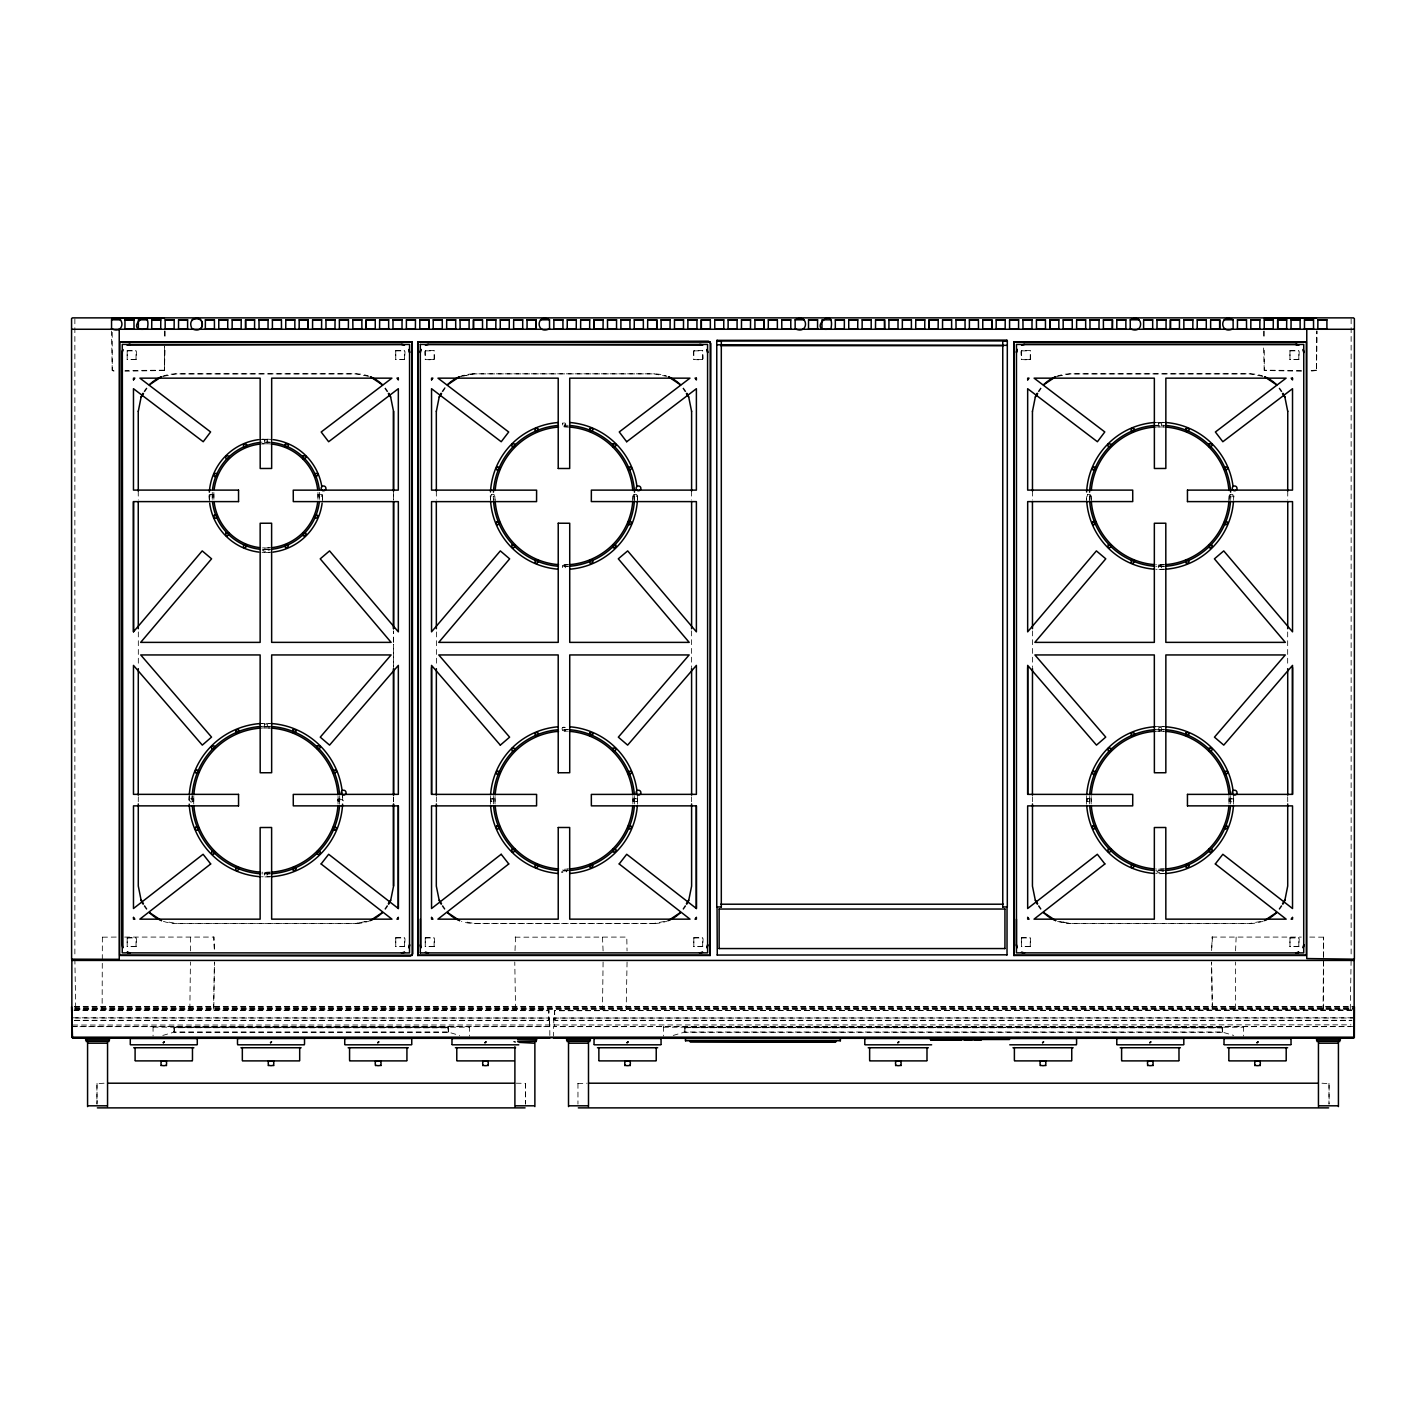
<?xml version="1.0" encoding="UTF-8"?>
<svg xmlns="http://www.w3.org/2000/svg" width="1426" height="1426" viewBox="0 0 1426 1426"><rect width="100%" height="100%" fill="white"/><g stroke="black" fill="none" stroke-linecap="round" stroke-linejoin="round"><path stroke-width="0.75" stroke-dasharray="5 3.75" d="M97.039 1102.316L97.039 1100.212M164.418 368.799L164.418 346.625L164.418 370.493L165.131 346.625M124.668 937.078L214.15 937.078L214.417 950.91L213.543 936.846M603.091 961.98L602.485 1008.984M603.091 950.91L602.485 937.078M1316.465 368.799L1316.465 331.099L1316.465 370.493L1317.178 331.099M188.963 800.129L189.23 796.1M191.922 800.129L192.171 796.261M212.26 492.344L212.474 502.897M193.776 796.35L193.9 805.797M213.847 492.451L214.078 502.683M317.962 499.278L317.731 489.029M319.549 499.385L319.335 488.833M322.49 499.563L322.365 490.294M338.033 803.908L337.909 794.46M339.638 803.979L339.513 794.335M490.508 796.278L490.633 805.904M493.432 796.421L493.556 805.672M495.036 796.51L495.161 805.547M632.894 499.474L633.126 495.856M634.499 499.563L634.748 495.856M637.44 499.706L637.689 495.856M632.894 803.729L632.77 794.71M634.499 803.818L634.374 794.585M637.44 803.979L637.19 792.428M1086.63 796.278L1086.755 805.904M1089.571 796.421L1089.696 805.672M1091.175 796.51L1091.282 805.547M1229.016 499.474L1229.265 495.856M1230.62 499.563L1230.87 495.856A70.623 70.623 0 0 1 1230.513 501.399M1233.561 499.706L1233.811 495.856A73.582 73.582 0 0 1 1233.454 501.631M1229.016 803.729L1228.909 794.71M1230.62 803.818L1230.495 794.585M1233.561 803.979L1233.312 792.428M189.854 1008.984L190.442 961.98M1236.146 937.078L1235.558 950.91M127.181 350.689L127.181 359.548L127.181 350.689L135.096 350.297L136.45 351.634L136.04 359.548L127.181 359.548M136.04 359.548L136.04 350.689M210.05 494.555C217.625 492.612 208.731 502.362 210.175 494.43M127.181 937.773L127.181 946.632L127.181 937.773L135.096 937.381L136.45 938.718L136.04 946.632L127.181 946.632M136.04 946.632L136.04 937.773M264.47 440.135C272.277 438.335 262.705 447.746 264.594 440.01M192.849 801.43C188.678 804.496 188.624 795.69 192.849 798.81M192.795 801.537L192.795 798.72L190.068 798.703M264.47 548.974C279.389 551.898 252.42 552.076 267.339 548.974M173.972 1028.396L174.649 1027.451L447.817 1027.451L448.744 1031.337L447.817 1032.281L174.649 1032.281L173.705 1031.337M264.47 724.283C272.295 722.501 262.687 731.912 264.594 724.176M318.889 494.555C326.572 492.594 316.964 502.023 319.014 494.43M267.339 726.921L264.47 726.921M264.47 873.336C272.259 871.5 262.705 880.965 264.594 873.229M395.751 350.689L395.751 359.548L395.751 350.689L403.683 350.297L405.02 351.634L404.627 359.548L395.751 359.548M404.627 359.548L404.627 350.689M425.251 350.689L425.251 359.548L433.165 359.94L434.502 358.603L434.11 350.689L426.196 350.297L424.859 351.634L425.251 359.548M434.11 359.548L434.11 350.689M338.996 798.81C352.971 802.874 327.427 801.198 341.848 798.81M491.239 494.555C498.779 492.594 489.884 502.362 491.346 494.43M395.751 937.773L395.751 946.632L395.751 937.773L403.683 937.381L405.02 938.718L404.627 946.632L395.751 946.632M404.627 946.632L404.627 937.773M425.251 937.773L425.251 946.632L425.251 937.773L433.165 937.381L434.502 938.718L434.11 946.632L425.251 946.632M434.11 946.632L434.11 937.773M562.539 423.237C570.115 421.294 561.22 431.044 562.646 423.13M494.127 798.81C486.694 796.778 499.92 801.733 491.346 801.59M448.477 1031.996L448.477 1027.718M562.539 565.855C570.097 563.947 561.238 573.644 562.646 565.748M515.57 936.846L515 950.91M562.646 730.29C559.723 726.297 568.065 725.923 565.373 730.219M633.857 494.555C641.415 492.647 632.484 502.38 633.964 494.43M562.646 870.003C575.551 872.249 553.038 874.459 565.391 870.11M693.82 350.689L693.82 359.548L701.735 359.94L703.089 358.603L702.697 350.689L694.765 350.297L693.428 351.634L693.82 359.548M549.616 1026.453L549.616 1018.004L549.135 1026.649L73.314 1026.649M1352.686 1017.808L553.751 1018.004L554.233 1026.649L1350.458 1026.649M702.697 359.548L702.697 350.689M633.964 801.59C631.023 797.597 639.383 797.223 636.673 801.537M693.82 937.773L693.82 946.632L693.82 937.773L701.735 937.381L703.089 938.718L702.697 946.632L693.82 946.632M702.697 946.632L702.697 937.773M1021.372 350.689L1021.372 359.548L1029.287 359.94L1030.642 358.603L1030.249 350.689L1022.317 350.297L1020.98 351.634L1021.372 359.548M1030.249 359.548L1030.249 350.689M1087.361 494.555C1095.186 492.719 1085.578 502.202 1087.468 494.43M1021.372 937.773L1021.372 946.632L1021.372 937.773L1029.287 937.381L1030.642 938.718L1030.249 946.632L1021.372 946.632M1030.249 946.632L1030.249 937.773M1158.661 423.237C1166.486 421.472 1156.878 430.848 1158.785 423.13M1087.378 801.537C1085.988 793.979 1094.954 802.856 1087.468 801.59M1158.661 565.855C1166.486 564.036 1156.896 573.484 1158.785 565.748M1161.53 730.13C1153.794 732.091 1163.224 722.358 1161.406 730.29M1229.978 494.555C1237.679 492.647 1228.053 502.005 1230.085 494.43M1158.661 870.11C1173.58 873.068 1146.575 873.229 1161.53 870.11M1289.96 350.689L1289.96 359.548L1289.96 350.689L1297.874 350.297L1299.211 351.634L1298.819 359.548L1289.96 359.548M1298.819 359.548L1298.819 350.689M1229.996 801.537C1228.838 793.658 1237.322 803.48 1230.085 801.59M1222.528 1031.996L1222.528 1027.718L1221.868 1032.281L685.05 1032.281L684.124 1031.337L685.05 1027.451L1222.528 1027.718M1289.96 937.773L1289.96 946.632L1289.96 937.773L1297.874 937.381L1299.211 938.718L1298.819 946.632L1289.96 946.632M1298.819 946.632L1298.819 937.773M1323.631 1008.984L1323.631 937.078L1323.061 1009.216M1350.279 1009.216L1351.135 959.11M627.066 961.98L626.174 1009.216M104.062 1083.207L96.897 1083.689L96.897 1103.92M577.815 1083.689L587.209 1083.207M102.369 937.078L102.137 1008.414M491.186 798.81L491.346 801.555M562.646 727.385L565.391 727.51M565.391 730.237L562.646 730.237M633.964 798.703L636.709 798.81M636.709 801.555L633.964 801.555M553.751 1018.004L553.751 1026.453M1087.307 798.81L1090.213 798.81M1158.625 727.51L1161.53 727.51M1229.925 798.81L1232.83 798.81M144.668 391.829L146.985 388.353M442.72 391.829L445.055 388.353M384.824 908.968L387.141 905.492M682.894 908.968L685.211 905.492M1038.859 391.829L1041.176 388.353M1279.015 908.968L1281.332 905.492M1212.457 936.846L1211.565 950.91L1212.207 937.078M113.92 371.206L112.226 370.493L112.226 331.099M74.865 959.11L75.721 1009.216M173.972 1031.996L173.972 1027.718L448.352 1027.843M515.57 1009.216L514.768 961.98M1301.457 371.206L1264.256 370.493L1264.256 346.625M164.418 370.493L125.007 371.206M1316.465 370.493L1310.316 371.206M213.543 1009.216L214.435 961.98L213.793 1008.984M162.814 1035.436L174.507 1032.014L447.942 1032.014L459.635 1035.436M673.215 1035.436L684.926 1032.014L1222.011 1032.014L1233.704 1035.436M127.36 350.867L135.88 350.867M135.88 359.388L127.36 359.388M164.115 370.19L125.007 370.493M395.929 350.867L404.449 350.867M425.429 350.867L433.932 350.867M404.449 359.388L395.929 359.388M433.932 359.388L425.429 359.388M693.999 350.867L702.519 350.867M702.519 359.388L693.999 359.388M1021.551 350.867L1030.071 350.867M1030.071 359.388L1021.551 359.388M1290.12 350.867L1298.64 350.867M1298.64 359.388L1290.12 359.388M1316.145 370.19L1310.316 370.493M102.476 937.185L116.237 937.078M127.36 937.952L135.88 937.952M135.88 946.454L127.36 946.454M395.929 937.952L404.449 937.952M425.429 937.952L433.932 937.952M404.449 946.454L395.929 946.454M433.932 946.454L425.429 946.454M515.107 937.185L626.78 937.078L627.048 950.91M693.999 937.952L702.519 937.952M702.519 946.454L693.999 946.454M448.352 1031.871L447.942 1027.183M553.841 1018.075L1352.686 1018.004M1021.551 937.952L1030.071 937.952M1030.071 946.454L1021.551 946.454M1290.12 937.952L1298.64 937.952M1298.64 946.454L1290.12 946.454M1222.403 1031.871L1222.011 1027.183M163.473 376.286L175.844 373.879L356.037 373.826A37.522 37.522 0 0 1 368.407 375.983M461.543 376.286L473.824 373.826L654.106 373.826M463.646 375.929L473.913 373.879L654.017 373.879A37.522 37.522 0 0 1 666.459 375.983M1057.664 376.286L1070.035 373.879L1250.228 373.826A37.522 37.522 0 0 1 1262.598 375.983M366.215 921.392L355.965 923.442L175.844 923.442L165.523 921.446M163.402 921.339A37.522 37.522 0 0 0 175.826 923.46L356.037 923.495L366.286 921.446M664.356 921.446L654.017 923.442L473.913 923.442L463.593 921.446M1260.477 921.446L1250.156 923.442L1070.035 923.442L1059.785 921.392M262.188 439.279L269.621 439.279M262.491 443.807L269.318 443.807M1154.561 425.447L1163.794 425.34M272.722 547.691L262.491 547.905M272.936 549.277L262.384 549.509M273.329 552.201L262.188 552.45M563.965 565.017L569.384 564.66M563.965 566.639L569.509 566.265M1165.505 564.66L1156.486 564.785M1165.63 566.265L1156.397 566.389M1165.862 569.206L1156.254 569.33M259.871 723.588L269.924 723.445M271.582 872.124L262.117 872.249M271.706 873.728L262.045 873.853M271.938 876.669L261.885 876.794M569.384 868.933L563.965 869.29A69.018 69.018 0 0 0 567.584 869.058M563.965 870.894L569.509 870.537M1165.505 868.933L1156.486 869.058M1165.63 870.537L1156.397 870.644M1165.862 873.461L1156.254 873.585M1301.457 370.493L1264.577 370.19M654.106 923.495L473.824 923.495A37.522 37.522 0 0 1 461.471 921.339M1057.593 921.339A37.522 37.522 0 0 0 1070.017 923.46L1250.228 923.495A37.522 37.522 0 0 0 1264.523 920.59M1211.85 937.078L1301.332 937.078M1309.763 937.078L1323.524 937.185M74.455 1006.542L1353.755 1006.542M74.455 1006.809L1353.755 1006.809M74.74 1007.879L1353.488 1007.879M74.74 1008.235L1353.488 1008.235M75.008 1008.948L1353.221 1008.948M75.008 1009.145L1353.221 1009.145M74.116 1010.018L549.01 1010.695L548.333 1020.481L74.116 1020.481M1351.884 1010.018L554.375 1010.695L555.035 1020.481L1351.884 1020.481M74.116 1010.214L548.814 1010.214L548.814 1020.285L74.116 1020.285M1351.884 1010.214L554.571 1010.695L555.035 1020.285L1351.884 1020.285M73.314 1017.808L549.616 1018.004M75.542 1018.004L549.527 1018.075M72.779 1025.044L1350.992 1024.848M72.637 1026.381L549.812 1026.381L549.812 1036.096M1352.686 1026.453L553.555 1026.381L553.555 1036.096M153.063 1027.183L469.386 1027.183M663.482 1027.183L1243.454 1027.183M516.159 1083.207L525.41 1083.35L525.552 1103.92M1321.938 1083.207L1329.103 1083.689L1329.103 1103.92M1163.937 422.399L1154.329 422.524A73.582 73.582 0 0 1 1165.862 422.506M1163.705 426.927L1154.686 427.051A69.018 69.018 0 0 1 1165.505 427.051M567.655 425.34L563.965 425.091A70.623 70.623 0 0 1 569.509 425.447M563.965 426.695L567.584 426.927M269.425 442.203L258.872 442.434A53.742 53.742 0 0 1 272.919 442.577M1163.937 726.654L1154.329 726.779A73.582 73.582 0 0 1 1165.862 726.779M1163.794 729.595L1154.561 729.72A70.623 70.623 0 0 1 1165.63 729.72M1163.705 731.199L1154.686 731.324A69.018 69.018 0 0 1 1165.505 731.324M563.965 729.346L567.655 729.595M567.584 731.199L563.965 730.968A69.018 69.018 0 0 1 569.384 731.324M269.764 726.387L260.102 726.511A73.849 73.849 0 0 1 271.706 726.511M269.674 727.991L260.227 728.116A72.245 72.245 0 0 1 271.582 728.116M1262.527 376.286L1250.156 373.879L1070.035 373.879A37.522 37.522 0 0 0 1055.668 376.731M654.017 373.879L666.405 376.286M368.336 376.286L355.965 373.879L175.844 373.879A37.522 37.522 0 0 0 161.477 376.731M1059.714 921.446L1069.963 923.495M112.529 370.19L113.92 370.493M1222.403 1027.843L685.05 1027.718L684.516 1031.871M515.499 1041.675L513.61 1041.675L515.499 1042.459M1212.207 1008.984L1211.565 961.98L1212.457 1009.216M1279.015 388.353L1281.332 391.829M1038.859 905.492L1041.176 908.968M682.894 388.353L685.211 391.829M384.824 388.353L387.141 391.829M442.72 905.492L445.055 908.968M144.668 905.492L146.985 908.968M1264.256 370.493L1263.561 346.625M112.226 370.493L111.513 331.099M1235.629 1008.877L1235.558 961.98M190.371 937.185L190.442 950.91M1090.926 495.856L1091.282 501.275M1089.321 495.856L1089.696 501.399M1086.755 501.631L1086.38 495.856A73.582 73.582 0 0 0 1086.612 499.706M495.161 501.275L494.804 495.856A69.018 69.018 0 0 0 495.036 499.474M493.556 501.399L493.2 495.856A70.623 70.623 0 0 0 493.432 499.563M490.241 495.856L490.633 501.631M342.311 792.09L342.846 800.129M209.069 495.856L209.551 503.271M1351.135 318.8L1351.135 325.467M1351.135 327.695L1351.135 956.882M1328.961 1083.35L1328.961 1104.152M1287.749 491.097L1287.714 500.045M1287.678 631.95L1287.678 665.372M1287.678 796.795L1287.749 801.786M1264.256 331.099L1264.256 337.748M1263.561 331.099L1263.561 337.748M1243.454 1026.381L1243.454 1036.096M1032.442 491.097L1032.477 500.045M1032.442 630.916L1032.513 667.6M1032.513 796.795L1032.442 801.786M691.61 491.097L691.592 500.045M691.592 630.916L691.557 667.6M691.557 796.795L691.61 801.786M684.926 1027.183L684.926 1032.014M663.482 1026.381L663.482 1036.096M577.958 1083.35L577.958 1104.152M525.41 1083.35L525.41 1104.152M469.386 1026.381L469.386 1036.096M436.32 491.097L436.356 500.045M436.374 631.95L436.374 665.372M436.374 796.795L436.32 801.786M393.558 642.003L393.558 630.916L393.487 643.09M393.558 666.423L393.558 644.231L393.487 667.6M393.558 797.348L393.558 801.786M393.487 796.795L393.523 801.715M174.507 1027.183L174.507 1032.014M165.131 331.099L165.131 337.748M153.063 1026.381L153.063 1036.096M138.251 491.097L138.286 500.045M138.322 631.95L138.322 665.372M138.322 796.795L138.251 801.786M97.039 1083.35L97.039 1104.152M74.865 318.8L74.865 325.467M74.865 327.695L74.865 956.882M1279.478 387.979A37.522 37.522 0 0 1 1281.938 391.437M1038.253 391.437A37.522 37.522 0 0 1 1040.713 387.979M1040.713 909.36A37.522 37.522 0 0 1 1038.253 905.884M1281.938 905.884A37.522 37.522 0 0 1 1279.478 909.36M683.357 387.979A37.522 37.522 0 0 1 685.817 391.437M442.113 391.437A37.522 37.522 0 0 1 445.946 386.375M459.529 376.731A37.522 37.522 0 0 1 473.895 373.879M444.573 909.36A37.522 37.522 0 0 1 442.113 905.884M685.817 905.884A37.522 37.522 0 0 1 683.357 909.36M668.402 920.59A37.522 37.522 0 0 1 654.053 923.46M385.287 387.979A37.522 37.522 0 0 1 387.747 391.437M144.062 391.437A37.522 37.522 0 0 1 146.522 387.979M146.522 909.36A37.522 37.522 0 0 1 144.062 905.884M387.747 905.884A37.522 37.522 0 0 1 385.287 909.36M370.332 920.59A37.522 37.522 0 0 1 355.983 923.46M1230.62 796.421A70.623 70.623 0 0 1 1230.513 805.672M1163.794 870.662A70.623 70.623 0 0 1 1154.561 870.537M1089.571 803.818A70.623 70.623 0 0 1 1089.678 794.585M1163.794 566.389A70.623 70.623 0 0 1 1154.561 566.265M1089.571 499.563A70.623 70.623 0 0 1 1089.464 495.856M1152.707 425.625A70.623 70.623 0 0 1 1165.63 425.447M634.499 796.421A70.623 70.623 0 0 1 634.374 805.672M567.655 870.662A70.623 70.623 0 0 1 563.965 870.751M493.432 803.818A70.623 70.623 0 0 1 493.556 794.585M563.965 729.488A70.623 70.623 0 0 1 569.509 729.72M634.606 495.856A70.623 70.623 0 0 1 634.374 501.399M567.655 566.389A70.623 70.623 0 0 1 563.965 566.496M339.655 796.261A73.849 73.849 0 0 1 339.531 805.922M269.764 873.871A73.849 73.849 0 0 1 260.102 873.746M192.064 800.129A73.849 73.849 0 0 1 192.278 794.335M319.531 492.344A53.742 53.742 0 0 1 319.192 502.879M269.425 549.491A53.742 53.742 0 0 1 258.89 549.135M212.278 499.367A53.742 53.742 0 0 1 212.617 488.851M1233.579 796.278A73.582 73.582 0 0 1 1233.454 805.904M1163.937 873.603A73.582 73.582 0 0 1 1154.329 873.478M1086.612 803.979A73.582 73.582 0 0 1 1086.737 794.353M1163.937 569.33A73.582 73.582 0 0 1 1154.329 569.206M637.44 796.278A73.582 73.582 0 0 1 637.315 805.904M490.491 803.979A73.582 73.582 0 0 1 490.615 794.353M637.547 495.856A73.582 73.582 0 0 1 637.315 501.631M490.491 499.706A73.582 73.582 0 0 1 490.384 495.856M269.924 876.812A76.79 76.79 0 0 1 259.871 876.687M189.105 800.129A76.79 76.79 0 0 1 189.337 794.104M257.874 723.748A76.79 76.79 0 0 1 271.938 723.57M342.596 796.1A76.79 76.79 0 0 1 342.703 800.129M322.597 495.856A56.684 56.684 0 0 1 322.116 503.253M269.603 552.432A56.684 56.684 0 0 1 258.498 552.058M209.337 499.563A56.684 56.684 0 0 1 209.337 492.148M258.498 439.654A56.684 56.684 0 0 1 273.311 439.654M1163.705 869.058A69.018 69.018 0 0 1 1154.686 868.933M1091.175 803.729A69.018 69.018 0 0 1 1091.46 792.909M1229.016 796.51A69.018 69.018 0 0 1 1228.909 805.547M1163.705 564.785A69.018 69.018 0 0 1 1154.686 564.66M1091.175 499.474A69.018 69.018 0 0 1 1091.068 495.856M1229.123 495.856A69.018 69.018 0 0 1 1228.909 501.275M495.036 803.729A69.018 69.018 0 0 1 495.161 794.71M632.894 796.51A69.018 69.018 0 0 1 632.77 805.547M567.584 564.785A69.018 69.018 0 0 1 563.965 564.874M563.965 426.837A69.018 69.018 0 0 1 569.384 427.051M632.984 495.856A69.018 69.018 0 0 1 632.77 501.275M269.692 872.266A72.245 72.245 0 0 1 258.356 871.963M193.758 803.908A72.245 72.245 0 0 1 193.883 794.46M338.051 796.35A72.245 72.245 0 0 1 337.926 805.797M269.318 547.887A52.138 52.138 0 0 1 259.104 547.548M213.882 499.278A52.138 52.138 0 0 1 214.221 489.065M259.104 444.181A52.138 52.138 0 0 1 272.705 444.181M317.927 492.451A52.138 52.138 0 0 1 317.588 502.665M164.418 331.099L164.418 337.748L164.418 331.099M393.558 499.973L393.558 491.097L393.523 500.045"/><path stroke-width="1.5" d="M122.262 352.543L122.886 349.459A8.093 8.093 0 0 0 122.262 352.543L122.244 952.871L409.529 952.907L409.565 344.45L122.279 344.415L122.262 944.778A8.093 8.093 0 0 0 122.886 947.88L122.297 352.668M238.516 501.613L133.491 501.613L133.474 631.843L202.207 550.899L211.583 558.814L140.675 642.377L260.138 642.377L260.156 523.253L271.617 523.217L271.653 642.36L391.134 642.377L320.226 558.849L329.549 550.899L398.335 631.843L398.335 501.631L293.293 501.613L293.257 490.152L398.317 490.116L398.335 388.71L328.64 441.739L321.189 432.007L391.9 378.157L271.671 378.157L271.653 468.459L260.192 468.494L260.156 378.175L139.908 378.157L210.602 431.953L203.223 441.739L133.474 388.71L133.474 490.098L238.516 490.116M321.135 863.924L328.657 854.281L398.335 908.522L398.335 805.886L293.293 805.868L293.257 794.407L398.335 794.353L398.335 665.389L329.566 745.121L320.262 737.153L391.098 654.944L271.671 654.944L271.653 772.732L260.192 772.767L260.138 654.944L140.728 654.944L211.547 737.099L202.296 745.121L133.474 665.389L133.474 794.353L238.516 794.371M420.314 952.871L420.314 919.146M501.168 854.281L431.543 908.522L431.543 805.886L536.568 805.868L536.604 794.407L431.561 794.371L431.543 667.6M619.205 863.924L626.709 854.281L696.387 908.522L696.387 805.868L591.362 805.868L591.327 794.407L696.387 794.353L696.387 665.389L627.636 745.121L618.331 737.153L689.15 654.944L569.74 654.944L569.723 772.732L558.261 772.767M1016.435 919.146L1016.435 952.871L1303.72 952.907L1303.756 344.45L1016.471 344.415L1016.453 944.778A8.093 8.093 0 0 0 1017.077 947.88L1016.453 944.778M1104.865 863.924L1097.343 854.281L1027.665 908.522L1027.665 805.886L1132.707 805.868L1132.743 794.407L1027.683 794.371L1027.665 667.6M1187.484 490.116L1292.509 490.116L1292.526 388.71L1222.831 441.739L1215.38 432.007L1286.092 378.157L1165.862 378.157L1165.844 468.459L1154.383 468.494L1154.347 378.175L1034.1 378.157L1104.793 431.953L1097.414 441.739L1027.665 388.71L1027.665 490.098L1132.707 490.116L1132.743 501.578L1027.683 501.613L1027.665 631.843L1096.398 550.899L1105.774 558.814L1034.866 642.377L1154.329 642.377L1154.347 523.253L1165.808 523.217L1165.844 642.36L1285.325 642.377L1214.417 558.849L1223.74 550.899L1292.526 631.843L1292.526 501.631L1187.484 501.613M1187.484 794.371L1292.509 794.371L1292.526 665.389L1223.758 745.121L1214.453 737.153L1285.289 654.944L1165.862 654.944L1165.844 772.732L1154.383 772.767L1154.329 654.944L1034.919 654.944L1105.738 737.099L1096.487 745.121L1027.665 665.389L1027.7 794.353M133.527 631.754L133.474 501.631M558.226 523.253L558.226 642.36L438.745 642.377L509.652 558.849L500.33 550.899L431.543 631.843L431.543 501.631L536.568 501.613L536.604 490.152L431.561 490.116L431.543 388.71L501.221 441.739L508.69 432.007L437.978 378.157L558.208 378.157L558.226 468.459M398.317 917.471L396.945 919.164L398.335 919.146L398.317 917.399M696.387 917.471L695.015 919.164L696.387 919.146L696.387 917.399M1292.509 917.471L1291.136 919.164L1292.526 919.146L1292.509 917.399M138.286 411.312L141.138 396.963M436.356 411.312L439.208 396.963A37.522 37.522 0 0 1 441.044 393.273M393.523 886.009L393.523 803.943L393.558 886.134L390.671 900.359A37.522 37.522 0 0 1 388.835 904.048M1032.477 411.312L1035.329 396.963A37.522 37.522 0 0 1 1037.165 393.273M1284.862 900.359L1287.714 886.009L1287.714 803.943M71.567 318.533L71.621 959.306M111.549 319.852C125.363 312.579 125.381 335.502 111.513 328.729M119.98 342.151L119.677 955.473L410.51 956.151L412.791 953.869L412.132 341.848L119.677 341.848L412.132 341.848M133.973 328.8L124.953 328.818L124.971 319.781L133.991 319.781L134.026 328.729M147.377 328.8C152.386 302.187 120.729 333.898 147.431 328.729M151.762 319.852L160.799 319.781L160.71 328.853L151.726 328.729L151.762 319.781L160.799 319.852M165.166 319.852L174.204 319.781L174.115 328.853L165.166 328.818L165.166 319.781L174.204 319.852M178.571 319.852L187.608 319.781L187.608 328.818L178.535 328.729L178.571 319.781L187.608 319.852M191.975 319.852C205.772 312.579 205.861 335.502 191.94 328.729M200.995 328.8C207.768 315.289 185.202 315.11 192.047 328.818M205.38 319.852L214.417 319.781L214.417 328.818L205.344 328.729L205.38 319.781L214.417 319.852M71.853 960.179L71.853 1037.486M218.748 319.852L227.732 319.781L227.732 328.853L218.784 328.818L218.784 319.852L227.857 319.852M71.567 1006.809L72.512 1037.682L1354.343 1037.682L1354.433 1006.809M232.171 319.852L241.226 319.781L241.137 328.853L232.135 328.729L232.171 319.781L241.226 319.852M86.291 1037.878L86.291 1041.675M87.574 1042.388L87.574 1106.594M254.63 328.729L245.575 328.818L245.575 319.781L254.63 319.781L254.541 328.818M258.979 319.852L268.07 319.852L268.035 328.818L259.069 328.853L258.979 319.781L268.035 319.852M108.857 1041.675L108.857 1037.878M107.556 1106.594L107.556 1042.388M281.475 328.729L281.439 319.781L272.348 319.852M285.788 319.852L294.843 319.781L294.843 328.818L285.753 328.729L285.788 319.781L294.843 319.852M299.193 319.852L308.248 319.781L308.248 328.818L299.157 328.729L299.193 319.781L308.159 319.781L308.23 328.8M312.597 319.852L321.652 319.781L321.563 328.853L312.561 328.729L312.597 319.781L321.652 319.852M326.001 319.852L335.057 319.781L334.967 328.853L326.001 328.818L325.966 319.852L335.057 319.852M339.406 319.852L348.461 319.781L348.372 328.853L339.406 328.818L339.37 319.852L348.461 319.852M352.81 319.852L352.899 328.853L361.883 328.729L361.847 319.781L352.899 319.745L361.847 319.852M375.252 328.8L375.252 319.781L366.179 319.852L366.215 328.818L375.288 328.729M388.692 328.729L379.583 328.729L379.637 319.781L388.692 319.852M388.656 328.8L388.656 319.781L379.583 319.852M393.023 319.852L402.061 319.781L401.989 328.853L392.988 328.729L393.023 319.781L402.061 319.852M406.428 319.852L415.465 319.781L415.394 328.853L406.392 328.729L406.392 319.852L415.465 319.852M419.832 319.852L428.869 319.781L428.78 328.853L419.832 328.818L419.797 319.852L428.852 319.781L428.78 328.818M417.747 341.848L417.747 955.473L417.747 341.848L708.579 341.188L710.861 343.47L710.184 955.473L417.747 955.473M433.237 319.852L442.274 319.781L442.274 328.818L433.201 328.729L433.237 319.781L442.274 319.852M455.714 328.729L455.678 319.781L446.605 319.852M460.045 319.852L469.118 319.852L469.083 328.818L460.135 328.853L460.045 319.781L469.083 319.852M482.523 328.729L482.523 319.852M486.854 319.852L495.891 319.781L495.802 328.853L486.819 328.729L486.854 319.781L495.891 319.852M500.259 319.852L509.296 319.781L509.207 328.853L500.259 328.818L500.259 319.781L509.296 319.852M513.663 319.852L522.7 319.781L522.7 328.818L513.627 328.729L513.663 319.781L522.7 319.852M527.067 319.852L527.067 328.818L536.105 328.818L536.105 319.781L527.139 319.745L536.105 319.781L536.087 328.8M549.545 328.729L549.509 319.781L540.436 319.852M562.896 328.8L553.858 328.818L553.876 319.781L562.913 319.781L562.949 328.729M412.132 955.473L411.829 342.151M567.263 319.852L576.318 319.781L576.229 328.853L567.227 328.729L567.263 319.781L576.318 319.852M580.667 319.852L589.722 319.781L589.633 328.853L580.632 328.729L580.667 319.781L589.722 319.852M603.127 328.729L594.072 328.818L594.072 319.781L603.127 319.781L603.038 328.818M607.476 319.852L616.567 319.852L616.531 328.818L607.565 328.853L607.476 319.781L616.531 319.852M629.971 328.729L629.935 319.781L620.845 319.852M634.285 319.852L643.34 319.781L643.34 328.818L634.249 328.729L634.285 319.781L643.34 319.852M647.689 319.852L656.744 319.781L656.744 328.818L647.654 328.729L647.654 319.852L656.726 319.781L656.726 328.8M661.094 319.852L670.149 319.781L670.06 328.853L661.183 328.853L661.058 319.852L670.149 319.852M674.498 319.852L683.535 319.781L683.464 328.853L674.498 328.818L674.498 319.781L683.535 319.852M687.902 319.852L696.94 319.781L696.94 328.818L687.867 328.729L687.902 319.781L696.94 319.852M536.158 1041.675L536.158 1037.878M534.875 1106.594L534.875 1042.388M710.344 328.8L710.344 319.781L701.271 319.852L701.307 328.818L710.38 328.729M714.711 319.852L723.784 319.852L723.748 328.818L714.8 328.853L714.711 319.781L723.748 319.852M717.028 341.456L717.028 340.119M728.08 319.852L737.082 319.781L737.082 328.853L728.116 328.818L728.116 319.852L737.189 319.852M567.209 1037.878L567.209 1041.675M568.511 1042.388L568.511 1106.594M741.52 319.852L750.557 319.781L750.468 328.853L741.484 328.729L741.484 319.852L750.557 319.852M589.776 1041.675L589.776 1037.878M754.924 319.852L763.962 319.781L763.873 328.853L754.924 328.818L754.924 319.781L763.944 319.781L763.873 328.818M588.492 1106.594L588.492 1042.388M768.329 319.852L777.366 319.781L777.366 328.818L768.293 328.729L768.329 319.781L777.366 319.852M781.733 319.852L781.822 328.853L790.806 328.729L790.77 319.781L781.822 319.745L790.77 319.852M795.138 319.852C808.952 312.579 808.97 335.502 795.102 328.729M817.615 328.729L808.506 328.729L808.56 319.781L817.615 319.852M817.561 328.8L817.561 319.781L808.506 319.852M830.966 328.8C835.939 302.205 804.335 333.898 831.019 328.729M835.351 319.852L844.388 319.781L844.299 328.853L835.315 328.729L835.315 319.852L844.388 319.852M848.755 319.852L857.792 319.781L857.703 328.853L848.755 328.818L848.72 319.852L857.792 319.852M719.132 908.932L719.132 948.664M710.184 955.473L710.184 341.848M721.306 907.079L721.306 340.921M862.16 319.852L871.197 319.781L871.197 328.818L862.124 328.729L862.16 319.781L871.197 319.852M884.583 328.8L875.511 328.729L875.564 319.781L884.512 319.745L884.601 328.818L884.601 319.781L875.511 319.852M888.951 319.852L898.006 319.781L898.006 328.818L888.915 328.729L888.951 319.781L898.006 319.852M911.446 328.729L902.319 328.729L902.373 319.781L911.446 319.852M911.392 328.8L911.392 319.781L902.319 319.852M915.759 319.852L924.814 319.781L924.725 328.853L915.724 328.729L915.759 319.781L924.814 319.852M938.219 328.729L929.164 328.818L929.164 319.781L938.219 319.781L938.13 328.818M942.568 319.852L951.623 319.781L951.623 328.818L942.533 328.729L942.568 319.781L951.623 319.852M955.973 319.852L956.062 328.853L965.063 328.729L965.028 319.781L956.062 319.745L965.028 319.852M978.468 328.729L978.432 319.781L969.341 319.852M982.781 319.852L991.836 319.781L991.836 328.818L982.746 328.729L982.781 319.781L991.747 319.781L991.819 328.8M996.186 319.852L1005.223 319.781L1005.152 328.853L996.15 328.729L996.186 319.781L1005.223 319.852M835.725 1041.8L690.184 1041.283M1002.763 340.921L1002.763 907.079M1009.59 319.852L1018.627 319.781L1018.556 328.853L1009.59 328.818L1009.555 319.852L1018.627 319.852M1013.868 341.848L1013.868 955.473L1013.868 341.848L1306.323 341.848L1306.323 955.473L1013.868 955.473M1022.995 319.852L1032.032 319.781L1031.961 328.853L1022.995 328.818L1022.959 319.852L1032.032 319.852M1036.399 319.852L1036.488 328.853L1045.472 328.729L1045.436 319.781L1036.488 319.745L1045.436 319.852M1058.823 328.8L1058.841 319.781L1049.768 319.852L1049.803 328.818L1058.876 328.729M1063.208 319.852L1072.245 319.781L1072.245 328.818L1063.172 328.729L1063.172 319.852L1072.245 319.852M1085.632 328.8L1076.612 328.818L1076.63 319.781L1085.649 319.781L1085.685 328.729M1090.017 319.852L1099.054 319.781L1098.965 328.853L1089.981 328.729L1089.981 319.852L1099.054 319.852M1103.421 319.852L1112.458 319.781L1112.369 328.853L1103.421 328.818L1103.385 319.852L1112.44 319.781L1112.369 328.818M1116.825 319.852L1125.863 319.781L1125.863 328.818L1116.79 328.729L1116.825 319.781L1125.863 319.852M1130.23 319.852C1144.026 312.579 1144.115 335.502 1130.194 328.729M1007.309 907.079L1007.309 341.313M1143.634 319.852L1152.671 319.781L1152.671 328.818L1143.599 328.729L1143.634 319.781L1152.671 319.852M1004.938 948.664L1004.938 908.932M1007.023 955.063L1007.023 906.972M1166.111 328.729L1157.003 328.729L1157.039 319.781L1166.111 319.852M1166.058 328.8L1166.058 319.781L1157.003 319.852M1179.48 328.729L1170.407 328.729L1170.443 319.781L1179.48 319.781L1179.391 328.818M1183.847 319.852L1192.885 319.781L1192.796 328.853L1183.847 328.818L1183.847 319.781L1192.885 319.852M1197.234 319.852L1206.289 319.781L1206.289 328.818L1197.198 328.729L1197.234 319.781L1206.289 319.852M1210.638 319.852L1210.638 328.818L1219.693 328.818L1219.693 319.781L1210.727 319.745L1219.693 319.781L1219.676 328.8M1233.133 328.729L1233.098 319.781L1224.007 319.852M1246.484 328.8L1237.447 328.818L1237.465 319.781L1246.502 319.781L1246.538 328.729M1250.852 319.852L1259.907 319.781L1259.818 328.853L1250.816 328.729L1250.852 319.781L1259.907 319.852M1264.256 319.852L1273.311 319.781L1273.222 328.853L1264.22 328.729L1264.256 319.781L1273.311 319.852M1286.715 328.729L1277.66 328.818L1277.66 319.781L1286.715 319.781L1286.626 328.818M1291.065 319.852L1300.12 319.781L1300.12 328.818L1291.029 328.729L1291.065 319.781L1300.12 319.852M1313.542 328.729L1313.524 319.781L1304.433 319.852M1317.874 319.852L1326.911 319.781L1326.911 328.818L1317.838 328.729L1317.874 319.781L1326.911 319.852M1317.143 1037.878L1317.143 1041.675M1318.444 1042.388L1318.444 1106.594M1354.379 959.306L1354.379 318.658M1339.709 1041.675L1339.709 1037.878M1338.426 1106.594L1338.426 1042.388M1354.147 1037.486L1354.147 960.179M398.317 805.94L398.335 908.522M431.579 794.353L431.543 665.389L500.294 745.121M124.918 319.852L133.991 319.852M553.823 319.852L562.913 319.852M1076.577 319.852L1085.649 319.852M1237.412 319.852L1246.502 319.852M1292.491 794.353L1292.526 667.6M143.491 393.576L141.174 397.052A37.522 37.522 0 0 1 142.974 393.273M439.244 397.052L441.561 393.576M388.318 903.745L390.635 900.269M686.369 903.745L688.705 900.269M1035.365 397.052L1037.682 393.576M1282.509 903.745L1284.826 900.269M1215.326 863.924L1222.848 854.281L1292.526 908.522L1292.526 805.886L1187.484 805.868M164.418 318.301L112.226 318.301M161.013 1065.614L161.316 1065.293A5.882 4.153 0 0 0 166.254 1065.293L166.557 1065.614M161.013 1061.122L161.316 1061.443A5.882 4.153 0 0 1 166.254 1061.443L166.557 1061.122M268.231 1065.614L268.551 1065.293A5.882 4.153 0 0 0 273.471 1065.293L273.792 1065.614M268.231 1061.122L268.551 1061.443A5.882 4.153 0 0 1 273.471 1061.443L273.792 1061.122M717.278 340.368L1007.023 340.119M1007.309 340.654L1007.309 341.58M1007.309 340.921L716.761 340.921M375.466 1065.614L375.787 1065.293A5.882 4.153 0 0 0 380.706 1065.293L381.027 1065.614M375.466 1061.122L375.787 1061.443A5.882 4.153 0 0 1 380.706 1061.443L381.027 1061.122M482.701 1065.614L483.004 1065.293A5.882 4.153 0 0 0 487.942 1065.293L488.245 1065.614M487.942 1065.293A4.135 2.923 -90 0 0 487.942 1061.443L488.245 1061.122M514.893 1106.594L514.893 1046.755M716.761 907.079L716.761 341.313M1316.465 318.301L1264.256 318.301M717.028 955.063L1006.792 954.814M624.766 1065.614L625.087 1065.293A5.882 4.153 0 0 0 630.025 1065.293L630.328 1065.614M624.766 1061.122L625.087 1061.443A5.882 4.153 0 0 1 630.025 1061.443L630.328 1061.122M685.46 1040.855L685.585 1040.73A2.674 1.889 -90 0 1 685.585 1038.574L685.46 1038.449M840.395 1040.855L840.27 1040.73A2.674 1.889 -90 0 0 840.27 1038.574L840.395 1038.449M895.528 1065.614L895.849 1065.293A5.882 4.153 0 0 0 900.769 1065.293L901.089 1065.614M895.528 1061.122L895.849 1061.443A5.882 4.153 0 0 1 900.769 1061.443L901.089 1061.122M1040.285 1065.614L1040.606 1065.293A5.882 4.153 0 0 0 1045.525 1065.293L1045.846 1065.614M1045.525 1065.293A4.135 2.923 -90 0 0 1045.525 1061.443L1045.846 1061.122M1147.52 1065.614L1147.823 1065.293A5.882 4.153 0 0 0 1152.761 1065.293L1153.064 1065.614M1152.761 1065.293A4.135 2.923 -90 0 0 1152.761 1061.443L1153.064 1061.122M1254.737 1065.614L1255.058 1065.293A5.882 4.153 0 0 0 1259.996 1065.293L1260.299 1065.614M1254.737 1061.122L1255.058 1061.443A5.882 4.153 0 0 1 1259.996 1061.443L1260.299 1061.122M500.348 745.121L509.617 737.153L438.78 654.944L558.208 654.944L558.226 772.732M210.674 863.978L139.837 919.164L260.138 919.164L260.156 827.526L271.617 827.49L271.653 919.146L391.972 919.164L321.135 863.978M558.226 827.526L558.226 919.146L437.907 919.164L508.725 863.978M1104.865 863.978L1034.028 919.164L1154.329 919.164L1154.347 827.526L1165.808 827.49L1165.844 919.146L1286.163 919.164L1215.326 863.978M626.709 441.739L696.387 388.71L696.387 490.116L591.362 490.116L591.327 501.578L696.387 501.613L696.387 631.843L627.672 550.899L618.296 558.814L689.204 642.377L569.74 642.377L569.723 523.253L558.261 523.217M281.35 328.818L272.348 328.729M455.589 328.818L446.605 328.729M418.05 342.151L709.898 342.151M482.398 328.818L473.414 328.729L473.539 319.745L482.469 319.781L473.45 319.852L473.539 328.818M549.42 328.818C535.73 335.324 535.713 312.651 549.509 319.852M629.846 328.818L620.845 328.729M978.343 328.818L969.341 328.729M1002.888 341.046L1006.649 340.921M1014.171 342.151L1306.02 342.151M1007.184 345.342L716.761 344.807M1233.009 328.818C1219.319 335.324 1219.301 312.651 1233.098 319.852M1313.435 328.818L1304.433 328.729M1354.308 329.263L71.692 329.263M72.084 960.429L1353.916 960.429M411.829 955.17L119.98 955.17M86.647 1038.235L88.18 1037.878M88.376 1043.19L106.754 1043.19M108.501 1041.337L86.647 1041.337M721.182 906.954L716.886 906.954M719.239 909.039L1004.831 909.039M709.898 955.17L418.05 955.17M106.754 1105.81L88.376 1105.81M1007.184 906.954L1002.888 906.954M535.802 1041.337L517.585 1041.675M567.566 1038.235L569.117 1037.878M569.313 1043.19L587.69 1043.19M589.419 1041.337L567.566 1041.337M1004.831 948.557L719.239 948.557M685.585 1038.574L840.27 1038.574M534.073 1105.81L515.695 1105.81M835.672 1041.764L690.184 1041.764M840.27 1040.73L685.585 1040.73M587.69 1105.81L569.313 1105.81M1306.02 955.17L1014.171 955.17M1354.254 959.181L1306.769 958.557L1306.769 329.78M1317.499 1038.235L1319.05 1037.878M1319.246 1043.19L1337.624 1043.19M1353.916 1037.237L72.084 1037.237M1339.353 1041.337L1317.499 1041.337M1337.624 1105.81L1319.246 1105.81M127.253 345.074A8.093 8.093 0 0 1 130.354 344.45A8.057 8.057 0 0 0 127.217 345.021L401.455 344.45A8.057 8.057 0 0 1 404.592 345.021L401.455 344.45M428.424 344.45L425.322 345.074A8.093 8.093 0 0 1 428.424 344.45L702.608 345.074M1024.545 344.45L1021.444 345.074A8.093 8.093 0 0 1 1024.545 344.45L1295.646 344.45A8.057 8.057 0 0 1 1298.783 345.021L1295.646 344.45A8.093 8.093 0 0 1 1298.747 345.074M1295.646 952.871L1298.747 952.265A8.057 8.057 0 0 1 1295.699 952.907A8.093 8.093 0 0 0 1298.747 952.265M72.245 317.873L1353.755 317.873M717.421 340.921L721.182 341.046M420.349 344.415L707.581 344.415L707.617 952.871L420.349 952.907M720.772 345.68L1003.298 345.68M558.261 468.494L569.687 468.494L569.723 378.175L689.952 378.157L619.258 431.953L626.656 441.739M238.516 805.868L133.491 805.868L133.474 908.522L203.098 854.281L210.674 863.924M558.261 827.49L569.687 827.49L569.723 919.146L690.024 919.164L619.205 863.978M720.772 904.209L1003.298 904.209M72.637 1038.039L130.336 1038.039M195.38 1038.039L239.942 1038.039M303.453 1038.039L346.875 1038.039M411.472 1038.039L453.789 1038.039M517.585 1037.878L549.812 1038.039M553.555 1038.039L595.89 1038.039M660.505 1038.039L687.243 1038.039M838.72 1038.039L865.689 1038.039M930.073 1038.039L1010.268 1038.039M1074.883 1038.039L1117.2 1038.039M1181.815 1038.039L1224.15 1038.039M1288.747 1038.039L1353.363 1038.039M195.38 1038.306L239.942 1038.306M304.54 1038.306L346.875 1038.306M411.472 1038.306L453.789 1038.306M663.482 1038.306L685.692 1038.306M839.023 1038.306L865.689 1038.306M930.126 1038.306L1010.125 1038.306M1076.79 1038.306L1116.79 1038.306M1183.455 1038.306L1223.455 1038.306M130.479 1038.502L197.091 1038.502M237.696 1038.502L304.326 1038.502M344.932 1038.502L411.561 1038.502M452.167 1038.502L518.779 1038.502M594.232 1038.502L660.862 1038.502M864.994 1038.502L931.624 1038.502M1009.751 1038.502L1076.38 1038.502M1116.986 1038.502L1183.598 1038.502M1224.203 1038.502L1290.833 1038.502M930.376 1038.841L1009.519 1038.841M930.376 1039.501L1009.519 1039.501M85.507 1039.786L109.642 1039.786M517.585 1039.786L536.942 1039.786M566.425 1039.786L590.56 1039.786M1316.358 1039.786L1340.493 1039.786M930.625 1040.107L946.008 1040.107M946.935 1040.107L961.659 1040.107M964.065 1040.107L972.211 1040.107M973.94 1040.107L981.266 1040.107M690.006 1041.515L835.85 1041.515M758.044 1042.067L767.812 1042.067M519.242 1042.388L534.073 1043.19M130.479 1044.812L197.091 1044.812M237.696 1044.812L304.326 1044.812M344.932 1044.812L411.561 1044.812M452.167 1044.812L518.779 1044.812M594.232 1044.812L660.862 1044.812M864.994 1044.812L931.624 1044.812M1009.751 1044.812L1076.38 1044.812M1116.986 1044.812L1183.598 1044.812M1224.203 1044.812L1290.833 1044.812M133.688 1047.753L193.883 1047.753M240.923 1047.753L301.118 1047.753M348.14 1047.753L408.335 1047.753M455.375 1047.753L515.57 1047.753M597.458 1047.753L657.653 1047.753M868.202 1047.753L928.397 1047.753M1012.977 1047.753L1073.154 1047.753M1120.194 1047.753L1180.389 1047.753M1227.429 1047.753L1287.625 1047.753M135.292 1060.891L192.278 1060.891M242.527 1060.891L299.496 1060.891M349.762 1060.891L406.731 1060.891M456.98 1060.891L513.966 1060.891M599.063 1060.891L656.031 1060.891M869.824 1060.891L926.793 1060.891M1014.581 1060.891L1071.55 1060.891M1121.816 1060.891L1178.785 1060.891M1229.034 1060.891L1286.002 1060.891M108.519 1083.207L513.93 1083.207M589.437 1083.207L1317.481 1083.207M97.378 1107.877L525.071 1107.877M578.314 1107.877L1328.622 1107.877M127.253 952.265L130.354 952.871A8.057 8.057 0 0 1 127.217 952.301A8.093 8.093 0 0 0 130.354 952.871M1304.487 328.8L1304.487 319.781L1313.524 319.852M1277.749 328.818L1277.678 319.781L1286.715 319.852M1170.443 328.8L1170.443 319.781L1179.48 319.852M1130.248 328.8L1130.23 319.781L1139.267 319.852M1049.821 328.8L1049.821 319.781L1058.841 319.852M969.395 328.8L969.395 319.781L978.432 319.852M929.253 328.818L929.182 319.781L938.219 319.852M821.964 328.8L821.964 319.781L830.984 319.852M795.155 328.8L795.138 319.781L804.175 319.852M701.325 328.8L701.325 319.781L710.344 319.852M620.898 328.8L620.898 319.781L629.935 319.852M594.161 328.818L594.089 319.781L603.127 319.852M446.659 328.8L446.659 319.781L455.678 319.852M366.232 328.8L366.232 319.781L375.252 319.852M272.402 328.8L272.402 319.781L281.439 319.852M245.664 328.818L245.593 319.781L254.63 319.852M138.375 328.8L138.375 319.781L147.395 319.852M111.567 328.8L111.549 319.781L120.586 319.852M1337.82 1037.878L1339.353 1038.235M587.869 1037.878L589.419 1038.235M534.269 1037.878L535.802 1038.235M71.746 959.181L119.231 959.306L119.231 329.78M106.95 1037.878L108.501 1038.235M696.334 805.886L696.387 908.522M1147.52 1061.122L1147.823 1061.443A4.135 2.923 -90 0 0 1147.823 1065.293M1040.285 1061.122L1040.606 1061.443A5.882 4.153 0 0 1 1045.525 1061.443M482.701 1061.122L483.004 1061.443A5.882 4.153 0 0 1 487.942 1061.443M1027.665 917.381L1029.055 919.164L1027.683 919.164L1027.683 917.471M501.221 854.281L508.743 863.924M431.543 917.381L432.934 919.164L431.561 919.164L431.561 917.471M133.474 917.381L134.864 919.164L133.491 919.164L133.491 917.471M1282.509 393.576L1284.826 397.052A37.522 37.522 0 0 0 1283.026 393.273M1035.365 900.269L1037.682 903.745M686.369 393.576L688.705 397.052L691.592 411.312M388.318 393.576L390.635 397.052L393.523 411.312L393.523 491.168L393.558 411.205M439.244 900.269L441.561 903.745M141.174 900.269L143.491 903.745M1006.792 340.368L1007.023 341.456M717.278 954.814L717.028 906.972M1284.862 396.963L1287.714 411.312M141.138 900.359L138.286 886.009L138.286 803.943M1291.029 1038.984L1291.029 1044.331M1287.749 411.205L1287.714 491.168M1287.749 502.184L1287.714 628.706M1287.714 668.634L1287.749 795.138M1286.199 1047.557L1286.199 1060.427M1228.838 1047.557L1228.838 1060.427M1224.007 1038.984L1224.007 1044.331M1187.448 490.152L1187.448 501.578M1187.448 794.407L1187.448 805.833M1183.812 1038.984L1183.812 1044.331M1178.981 1047.557L1178.981 1060.427M1121.602 1047.557L1121.602 1060.427M1116.79 1038.984L1116.79 1044.331M1076.577 1038.984L1076.577 1044.331M1071.746 1047.557L1071.746 1060.427M1032.442 411.205L1032.477 491.168M1032.442 502.184L1032.477 628.706M1032.477 668.634L1032.442 795.138M1032.477 803.943L1032.442 886.134L1035.329 900.359A37.522 37.522 0 0 0 1037.165 904.048M1014.385 1047.557L1014.385 1060.427M926.989 1047.557L926.989 1060.427M869.628 1047.557L869.628 1060.427M864.798 1038.984L864.798 1044.331M691.61 411.205L691.592 491.168M691.61 502.184L691.592 628.706M691.592 668.634L691.61 795.138M691.592 803.943L691.61 886.134L688.722 900.359A37.522 37.522 0 0 1 686.904 904.048M661.058 1038.984L661.058 1044.331M656.227 1047.557L656.227 1060.427M598.867 1047.557L598.867 1060.427M594.036 1038.984L594.036 1044.331M456.783 1047.557L456.783 1060.427M451.971 1038.984L451.971 1044.331M436.32 411.205L436.356 491.168M436.32 502.184L436.356 628.706M436.356 668.634L436.32 795.138M436.356 803.943L436.32 886.134L439.208 900.359A37.522 37.522 0 0 0 441.044 904.048M420.314 344.45L420.937 947.88A8.057 8.057 0 0 1 420.314 944.85M411.757 1038.984L411.757 1044.331M406.927 1047.557L406.927 1060.427M393.558 795.138L393.558 668.634L393.523 795.066M349.566 1047.557L349.566 1060.427M344.736 1038.984L344.736 1044.331M304.522 1038.984L304.522 1044.331M299.692 1047.557L299.692 1060.427M242.331 1047.557L242.331 1060.427M238.552 490.152L238.552 501.578M238.552 794.407L238.552 805.833M237.5 1038.984L237.5 1044.331M197.287 1038.984L197.287 1044.331M192.474 1047.557L192.474 1060.427M138.251 411.205L138.286 491.168M138.251 502.184L138.286 628.706M138.286 668.634L138.251 795.138M135.096 1047.557L135.096 1060.427M130.283 1038.984L130.283 1044.331M1255.058 1065.293A4.135 2.923 -90 0 1 1255.058 1061.443M1259.996 1061.443A4.135 2.923 -90 0 1 1259.996 1065.293M1147.823 1061.443A5.882 4.153 0 0 1 1152.761 1061.443M1040.356 1065.293A4.135 2.923 -90 0 1 1040.356 1061.443M895.849 1065.293A4.135 2.923 -90 0 1 895.849 1061.443M900.769 1061.443A4.135 2.923 -90 0 1 900.769 1065.293M625.087 1065.293A4.135 2.923 -90 0 1 625.087 1061.443M630.025 1061.443A4.135 2.923 -90 0 1 630.025 1065.293M483.004 1065.293A4.135 2.923 -90 0 1 483.004 1061.443M380.706 1061.443A4.135 2.923 -90 0 1 380.706 1065.293M375.537 1065.293A4.135 2.923 -90 0 1 375.537 1061.443M268.551 1065.293A4.135 2.923 -90 0 1 268.551 1061.443M273.471 1061.443A4.135 2.923 -90 0 1 273.471 1065.293M161.316 1065.293A4.135 2.923 -90 0 1 161.316 1061.443M166.254 1061.443A4.135 2.923 -90 0 1 166.254 1065.293M1284.826 900.287A37.522 37.522 0 0 1 1283.026 904.048M699.578 344.415A8.057 8.057 0 0 1 702.661 345.021M686.904 393.273A37.522 37.522 0 0 1 688.705 397.034M388.835 393.273A37.522 37.522 0 0 1 390.635 397.034M142.974 904.048A37.522 37.522 0 0 1 141.174 900.287M1230.513 805.672A70.623 70.623 0 0 1 1165.63 870.537M1154.561 870.537A70.623 70.623 0 0 1 1089.678 805.672M1089.678 794.585A70.623 70.623 0 0 1 1154.561 729.72M1165.63 729.72A70.623 70.623 0 0 1 1230.513 794.585M1230.513 501.399A70.623 70.623 0 0 1 1165.63 566.265M1154.561 566.265A70.623 70.623 0 0 1 1089.678 501.399M1089.571 492.166A70.623 70.623 0 0 1 1154.561 425.447M1165.63 425.447A70.623 70.623 0 0 1 1230.62 492.166M634.374 805.672A70.623 70.623 0 0 1 569.509 870.537M558.422 870.537A70.623 70.623 0 0 1 493.556 805.672M493.556 794.585A70.623 70.623 0 0 1 558.422 729.72M569.509 729.72A70.623 70.623 0 0 1 634.374 794.585M634.374 501.399A70.623 70.623 0 0 1 569.509 566.265M558.422 566.265A70.623 70.623 0 0 1 493.556 501.399M493.432 492.166A70.623 70.623 0 0 1 558.422 425.447M569.509 425.447A70.623 70.623 0 0 1 634.499 492.166M339.531 805.922A73.849 73.849 0 0 1 271.706 873.746M260.102 873.746A73.849 73.849 0 0 1 192.278 805.922M192.278 794.335A73.849 73.849 0 0 1 260.102 726.511M271.706 726.511A73.849 73.849 0 0 1 339.531 794.335M319.192 502.879A53.742 53.742 0 0 1 272.919 549.135M258.89 549.135A53.742 53.742 0 0 1 212.617 502.879M212.617 488.851A53.742 53.742 0 0 1 258.89 442.577M272.919 442.577A53.742 53.742 0 0 1 319.192 488.851M1233.454 805.904A73.582 73.582 0 0 1 1165.862 873.478M1154.329 873.478A73.582 73.582 0 0 1 1086.737 805.904M1086.737 794.353A73.582 73.582 0 0 1 1154.329 726.779M1165.862 726.779A73.582 73.582 0 0 1 1233.044 790.521M1233.454 501.631A73.582 73.582 0 0 1 1165.862 569.206M1154.329 569.206A73.582 73.582 0 0 1 1086.737 501.631M1086.612 492.006A73.582 73.582 0 0 1 1154.329 422.506M1165.862 422.506A73.582 73.582 0 0 1 1233.044 486.248M637.315 805.904A73.582 73.582 0 0 1 569.74 873.478M558.19 873.478A73.582 73.582 0 0 1 490.615 805.904M490.615 794.353A73.582 73.582 0 0 1 558.19 726.779M569.74 726.779A73.582 73.582 0 0 1 636.923 790.521M637.315 501.631A73.582 73.582 0 0 1 569.74 569.206M558.19 569.206A73.582 73.582 0 0 1 490.615 501.631M490.491 492.006A73.582 73.582 0 0 1 558.19 422.506M569.74 422.506A73.582 73.582 0 0 1 636.923 486.248M342.596 804.139A76.79 76.79 0 0 1 271.938 876.687M259.871 876.687A76.79 76.79 0 0 1 189.212 804.139M189.337 794.104A76.79 76.79 0 0 1 259.871 723.57M271.938 723.57A76.79 76.79 0 0 1 342.044 790.093M322.116 503.253A56.684 56.684 0 0 1 273.311 552.058M258.498 552.058A56.684 56.684 0 0 1 209.693 503.253M209.337 492.148A56.684 56.684 0 0 1 258.498 439.654M273.311 439.654A56.684 56.684 0 0 1 321.83 486.623M1228.909 805.547A69.018 69.018 0 0 1 1165.505 868.933M1154.686 868.933A69.018 69.018 0 0 1 1091.282 805.547M1091.282 794.71A69.018 69.018 0 0 1 1154.686 731.324M1165.505 731.324A69.018 69.018 0 0 1 1228.909 794.71M1228.909 501.275A69.018 69.018 0 0 1 1165.505 564.66M1154.686 564.66A69.018 69.018 0 0 1 1091.282 501.275M1091.282 490.437A69.018 69.018 0 0 1 1154.686 427.051M1165.505 427.051A69.018 69.018 0 0 1 1228.909 490.437M632.77 805.547A69.018 69.018 0 0 1 569.384 868.933M558.546 868.933A69.018 69.018 0 0 1 495.161 805.547M495.161 794.71A69.018 69.018 0 0 1 558.546 731.324M569.384 731.324A69.018 69.018 0 0 1 632.77 794.71M632.77 501.275A69.018 69.018 0 0 1 569.384 564.66M558.546 564.66A69.018 69.018 0 0 1 495.161 501.275M495.161 490.437A69.018 69.018 0 0 1 558.546 427.051M569.384 427.051A69.018 69.018 0 0 1 632.77 490.437M337.926 805.797A72.245 72.245 0 0 1 271.582 872.142M260.227 872.142A72.245 72.245 0 0 1 193.883 805.797M193.883 794.46A72.245 72.245 0 0 1 260.227 728.116M271.582 728.116A72.245 72.245 0 0 1 337.926 794.46M317.588 502.665A52.138 52.138 0 0 1 272.705 547.548M259.104 547.548A52.138 52.138 0 0 1 214.221 502.665M214.221 489.065A52.138 52.138 0 0 1 259.104 444.181M272.705 444.181A52.138 52.138 0 0 1 317.588 489.065M133.491 379.833L134.828 378.157L133.491 378.157L133.509 379.851M431.561 379.833L432.88 378.157L431.561 378.157L431.561 379.851M1027.683 379.833L1029.019 378.157L1027.683 378.157L1027.7 379.851M420.937 349.459L420.331 352.543A8.093 8.093 0 0 1 420.937 349.441M409.547 944.778L408.923 947.88A8.093 8.093 0 0 0 409.547 944.778M707.617 944.778L706.993 947.88A8.093 8.093 0 0 0 707.617 944.778M1017.077 349.459L1016.453 352.543A8.093 8.093 0 0 1 1017.077 349.441M1303.738 944.778L1303.114 947.88A8.093 8.093 0 0 0 1303.738 944.778M214.221 473.628C212.706 481.293 221.886 471.988 214.221 473.628M226.021 455.981C224.31 463.414 233.9 454.787 226.021 455.981M214.221 515.285C212.706 522.95 221.886 513.627 214.221 515.285M243.668 444.181C241.974 451.596 251.511 443.023 243.668 444.181M226.021 532.932C224.488 540.597 233.686 531.292 226.021 532.932M243.668 544.732C242.099 552.343 251.315 543.235 243.757 544.714M195.647 770.2C193.883 777.544 203.472 769.202 195.736 770.183M211.797 746.012C210.032 753.374 219.675 744.978 211.886 745.994M195.647 827.24C193.883 834.584 203.472 826.242 195.736 827.223M285.325 444.181C283.614 451.596 293.168 443.023 285.325 444.181M235.985 729.862C234.274 737.278 243.828 728.722 235.985 729.862M211.797 851.411C210.032 858.773 219.675 850.377 211.886 851.393M302.972 455.981C301.207 463.343 310.85 454.93 303.078 455.946M285.325 544.732C283.738 552.343 292.972 543.235 285.414 544.714M314.772 473.628C313.203 481.239 322.419 472.131 314.861 473.61M302.972 532.932C301.207 540.294 310.85 531.898 303.078 532.914M314.772 515.285C313.203 522.879 322.419 513.788 314.861 515.267M235.985 867.561C234.274 874.976 243.828 866.42 235.985 867.561M293.025 729.862C291.314 737.278 300.868 728.722 293.025 729.862M317.196 746.012C315.431 753.374 325.057 744.978 317.285 745.994M293.025 867.561C291.314 874.976 300.868 866.42 293.025 867.561M333.345 770.2C331.652 777.616 341.188 769.042 333.345 770.2M317.196 851.411C315.431 858.773 325.057 850.377 317.285 851.393M333.345 827.24C331.652 834.656 341.188 826.082 333.345 827.24M496.676 467.158C494.982 474.573 504.519 466.017 496.676 467.158M512.148 444.039C510.561 451.632 519.777 442.523 512.237 444.003M496.676 521.738C494.982 529.153 504.519 520.597 496.676 521.738M535.267 428.566C533.556 435.999 543.163 427.372 535.267 428.566M512.148 544.875C510.365 552.236 520.009 543.841 512.237 544.857M535.267 560.329C533.752 567.994 542.95 558.689 535.267 560.329M496.676 771.43C495.107 779.077 504.341 769.844 496.676 771.43M512.148 748.293C510.365 755.655 520.009 747.26 512.237 748.276M496.676 826.01C495.107 833.657 504.341 824.424 496.676 826.01M589.847 428.566C588.278 436.231 597.512 426.998 589.847 428.566M535.267 732.839C533.752 740.504 542.95 731.199 535.267 732.839M512.148 849.147C510.561 856.741 519.777 847.632 512.237 849.112M612.984 444.039C611.273 451.436 620.827 442.88 612.984 444.039M589.847 560.329C588.154 567.744 597.69 559.188 589.847 560.329M535.267 864.602C533.556 872.035 543.163 863.407 535.267 864.602M628.438 467.158C626.923 474.84 636.103 465.518 628.438 467.158M612.984 544.875C611.415 552.522 620.631 543.306 612.984 544.875M628.438 521.738C626.923 529.403 636.103 520.098 628.438 521.738M589.847 732.839C588.154 740.254 597.69 731.681 589.847 732.839M612.984 748.293C611.415 755.94 620.631 746.725 612.984 748.293M589.847 864.602C588.278 872.249 597.512 863.015 589.847 864.602M628.438 771.43C626.727 778.863 636.335 770.236 628.438 771.43M612.984 849.147C611.273 856.545 620.827 847.989 612.984 849.147M628.438 826.01C626.727 833.444 636.335 824.816 628.438 826.01M1092.815 467.158C1091.229 474.769 1100.444 465.66 1092.904 467.14M1108.269 444.039C1106.505 451.382 1116.095 443.04 1108.358 444.003M1092.815 521.738C1091.229 529.349 1100.444 520.24 1092.904 521.72M1131.406 428.566C1129.624 435.928 1139.267 427.533 1131.495 428.549M1108.269 544.875C1106.629 552.468 1115.898 543.449 1108.358 544.857M1131.406 560.329C1129.624 567.691 1139.267 559.295 1131.495 560.311M1092.815 771.43C1091.033 778.792 1100.676 770.379 1092.904 771.413M1108.269 748.293C1106.629 755.887 1115.898 746.867 1108.358 748.276M1092.815 826.01C1091.033 833.372 1100.676 824.959 1092.904 825.993M1185.969 428.566C1184.204 435.928 1193.847 427.533 1186.075 428.549M1131.406 732.839C1129.624 740.201 1139.267 731.788 1131.495 732.821M1108.269 849.147C1106.505 856.473 1116.095 848.149 1108.358 849.112M1209.105 444.039C1207.537 451.632 1216.752 442.523 1209.212 444.003M1185.969 560.329C1184.4 567.94 1193.615 558.832 1186.075 560.311M1131.406 864.602C1129.624 871.963 1139.267 863.55 1131.495 864.584M1224.577 467.158C1222.813 474.501 1232.385 466.177 1224.667 467.14M1209.105 544.875C1207.341 552.236 1216.984 543.841 1209.212 544.857M1224.577 521.738C1222.813 529.082 1232.385 520.74 1224.667 521.72M1185.969 732.839C1184.4 740.45 1193.615 731.342 1186.075 732.821M1209.105 748.293C1207.341 755.655 1216.984 747.26 1209.212 748.276M1185.969 864.602C1184.204 871.963 1193.847 863.55 1186.075 864.584M1224.577 771.43C1222.938 779.024 1232.207 770.004 1224.667 771.413M1209.105 849.147C1207.537 856.741 1216.752 847.632 1209.212 849.112M1224.577 826.01C1222.938 833.586 1232.207 824.585 1224.667 825.993M398.335 378.175L398.335 379.94L396.981 378.157L398.317 378.157M696.387 378.175L696.387 379.94L695.05 378.157L696.369 378.193M1292.526 378.175L1292.526 379.94L1291.172 378.157L1292.491 378.193M161.494 376.749L149.302 384.877A37.522 37.522 0 0 1 161.477 376.731M459.546 376.749L447.372 384.877A37.522 37.522 0 0 1 459.529 376.731M1055.686 376.749L1043.493 384.877A37.522 37.522 0 0 1 1055.668 376.731M382.507 912.444L370.314 920.572A37.522 37.522 0 0 0 382.507 912.462M680.558 912.444L668.384 920.572A37.522 37.522 0 0 0 680.576 912.462M1276.698 912.444L1264.505 920.572A37.522 37.522 0 0 0 1276.698 912.462M404.556 952.265L401.455 952.871A8.093 8.093 0 0 0 404.556 952.265M702.608 952.265L699.506 952.871A8.093 8.093 0 0 0 702.608 952.265M164.275 1041.925L163.295 1042.727L164.275 1041.925M271.493 1041.925L270.53 1042.727L271.493 1041.925M378.728 1041.925L377.765 1042.727L378.728 1041.925M485.963 1041.925L484.983 1042.727L485.963 1041.925M628.028 1041.925L627.066 1042.727L628.028 1041.925M898.79 1041.925L897.827 1042.727L898.79 1041.925M1043.547 1041.925L1042.584 1042.727L1043.547 1041.925M1150.782 1041.925L1149.819 1042.727L1150.782 1041.925M1257.999 1041.925L1257.037 1042.727L1257.999 1041.925M1024.545 952.871L1021.444 952.265A8.093 8.093 0 0 0 1024.545 952.871M428.424 952.871L425.322 952.265A8.057 8.057 0 0 0 428.37 952.907M1276.698 384.877L1264.505 376.749A37.522 37.522 0 0 1 1276.698 384.86M680.558 384.877L668.384 376.749A37.522 37.522 0 0 1 680.576 384.86M382.507 384.877L370.314 376.749A37.522 37.522 0 0 1 382.507 384.86M1055.686 920.572L1043.493 912.444A37.522 37.522 0 0 0 1055.668 920.59M459.546 920.572L447.372 912.444A37.522 37.522 0 0 0 459.529 920.59M161.494 920.572L149.302 912.444A37.522 37.522 0 0 0 161.477 920.59M1303.738 352.561L1303.114 349.441A8.093 8.093 0 0 1 1303.738 352.543M707.617 352.561L706.993 349.459A8.057 8.057 0 0 1 707.635 352.472M409.547 352.543L408.923 349.459A8.057 8.057 0 0 1 409.565 352.472M393.558 628.688L393.558 502.184L393.523 628.706M1233.419 794.692A2.406 2.406 0 0 0 1237.019 792.624A2.406 2.406 0 0 0 1233.419 790.539A2.406 2.406 0 0 0 1233.419 794.692M1233.419 490.437A2.406 2.406 0 0 0 1237.019 488.352A2.406 2.406 0 0 0 1233.419 486.284A2.406 2.406 0 0 0 1233.419 490.437M637.297 794.692A2.406 2.406 0 0 0 640.898 792.624A2.406 2.406 0 0 0 637.297 790.539A2.406 2.406 0 0 0 637.297 794.692M637.297 490.437A2.406 2.406 0 0 0 640.898 488.352A2.406 2.406 0 0 0 637.297 486.284A2.406 2.406 0 0 0 637.297 490.437M342.454 794.692A2.406 2.406 0 0 0 346.055 792.624A2.406 2.406 0 0 0 342.454 790.539A2.406 2.406 0 0 0 342.454 794.692M322.347 490.437A2.406 2.406 0 0 0 325.948 488.352A2.406 2.406 0 0 0 322.347 486.284A2.406 2.406 0 0 0 322.347 490.437"/></g></svg>
